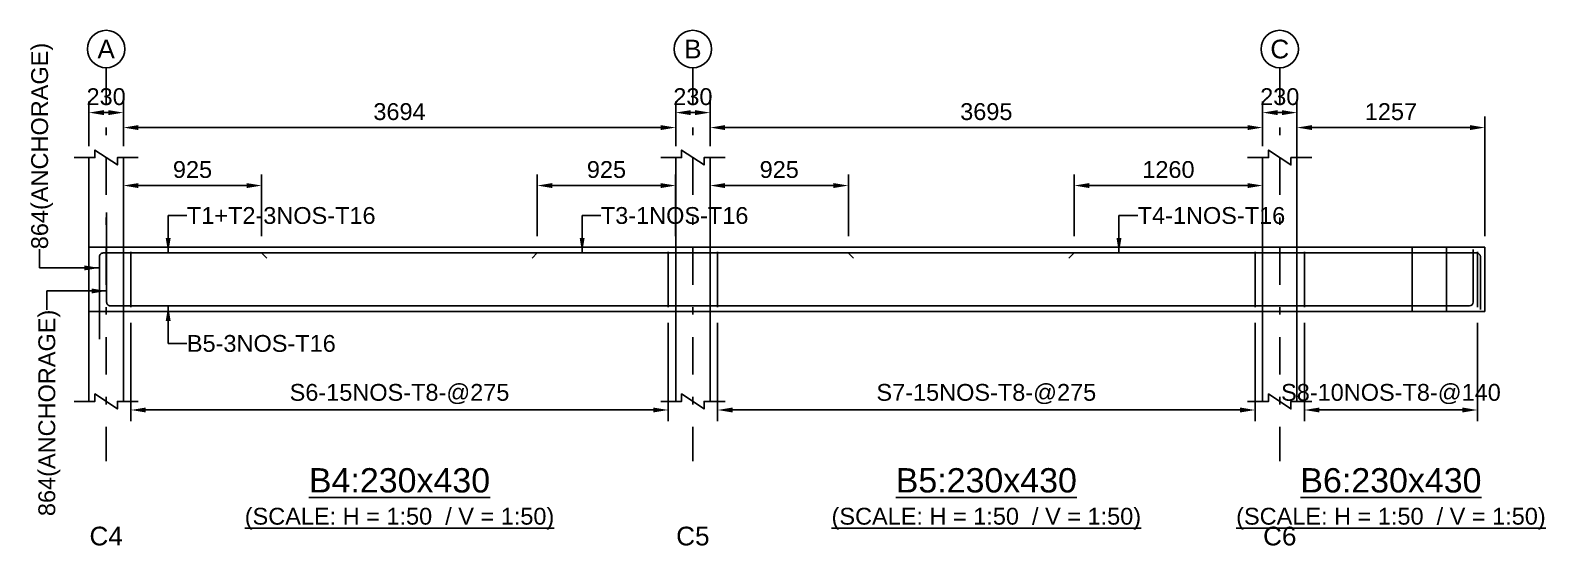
# Model space of a CAD drawing. Header units: inches. Extents: x -820 to 83376, y -186800 to 1700.
# Drawn here: x -784 to 19485, y -28189 to -21300 of the extents above; entities that cross this region are included whole.
import ezdxf
from ezdxf.enums import TextEntityAlignment as Align

# ---------------------------------------------------------------- set-up
doc = ezdxf.new("R2010")
doc.units = ezdxf.units.IN
doc.header["$LTSCALE"] = 1000
doc.header["$MEASUREMENT"] = 0
doc.linetypes.add('SCCenter', pattern=[1.2, 0.5, -0.3, 0.1, -0.3])
doc.linetypes.add('SCHidden', pattern=[0.2, 0.1, -0.1])
for name, color, linetype in [('Concrete Line', 2, 'Continuous'), ('Cut Line', 31, 'Continuous'), ('Dimension', 31, 'Continuous'), ('Grid', 8, 'Continuous'), ('Labels', 4, 'Continuous'), ('Labels_Support', 4, 'Continuous'), ('Link', 225, 'Continuous'), ('Reinforcement', 4, 'Continuous'), ('Text', 31, 'Continuous')]:
    doc.layers.add(name, color=color, linetype=linetype)
doc.styles.add('SC-SansSerif', font='SansSerif')
doc.styles.get("Standard").update_dxf_attribs({"font": 'txt.shx'})
doc.dimstyles.new('SCBBSDimStyl', dxfattribs={"dimtxt": 225, "dimasz": 200, "dimexe": 150, "dimexo": 150, "dimgap": 100, "dimtad": 1, "dimtoh": 1, "dimdec": 0, "dimzin": 0, "dimdsep": 46, "dimtxsty": 'SC-SansSerif', "dimcen": 0.09, "dimclrd": 8, "dimclre": 8, "dimclrt": 31, "dimadec": 0, "dimazin": 0, "dimtfac": 1, "dimtdec": 0, "dimtix": 1, "dimtofl": 0, "dimtmove": 0, "dimatfit": 3, "dimfxl": 1, "dimtolj": 1, "dimtzin": 0, "dimarcsym": 0})
doc.dimstyles.get("Standard").update_dxf_attribs({"dimtxt": 0.18, "dimasz": 200, "dimexe": 0.18, "dimexo": 0.0625, "dimgap": 0.09, "dimtad": 0, "dimtih": 1, "dimtoh": 1, "dimdec": 4, "dimzin": 0, "dimdsep": 46, "dimtxsty": 'Standard', "dimcen": 0.09, "dimadec": 0, "dimazin": 0, "dimtfac": 1, "dimtdec": 4, "dimtofl": 0, "dimtmove": 0, "dimatfit": 3, "dimfxl": 1, "dimtolj": 1, "dimtzin": 0, "dimarcsym": 0})

# ---------------------------------------------------------------- blocks, each defined once
blk = doc.blocks.new('*D17')
at = {"color": 8, "linetype": 'ByBlock', "lineweight": -2}
for p, q in [((560, -25210), (560, -26525)), ((7748, -25210), (7748, -26525)), ((760, -26375), (7548, -26375))]:
    blk.add_line(p, q, dxfattribs=at)
at = {"color": 8}
for points in [[(560, -26375), (760, -26342), (760, -26408)], [(7748, -26375), (7548, -26408), (7548, -26342)]]:
    blk.add_solid(points, dxfattribs=at)
at = {"layer": 'DEFPOINTS', "color": 31}
for p in [(560, -25060), (7748, -25060), (560, -26375)]:
    blk.add_point(p, dxfattribs=at)
at = {"color": 31, "insert": (4154, -26162), "char_height": 225, "attachment_point": 5, "style": 'SC-SansSerif'}
blk.add_mtext('\\A1;S6-15NOS-T8-@275', dxfattribs=at)
blk = doc.blocks.new('*D18')
at = {"color": 8, "linetype": 'ByBlock', "lineweight": -2}
for p, q in [((8408, -25210), (8408, -26525)), ((15598, -25210), (15598, -26525)), ((8608, -26375), (15398, -26375))]:
    blk.add_line(p, q, dxfattribs=at)
at = {"color": 8}
for points in [[(8408, -26375), (8608, -26342), (8608, -26408)], [(15598, -26375), (15398, -26408), (15398, -26342)]]:
    blk.add_solid(points, dxfattribs=at)
at = {"layer": 'DEFPOINTS', "color": 31}
for p in [(8408, -25060), (15598, -25060), (8408, -26375)]:
    blk.add_point(p, dxfattribs=at)
at = {"color": 31, "insert": (12003, -26162), "char_height": 225, "attachment_point": 5, "style": 'SC-SansSerif'}
blk.add_mtext('\\A1;S7-15NOS-T8-@275', dxfattribs=at)
blk = doc.blocks.new('*D19')
at = {"color": 8, "linetype": 'ByBlock', "lineweight": -2}
for p, q in [((16258, -25210), (16258, -26525)), ((18572, -25210), (18572, -26525)), ((16458, -26375), (18372, -26375))]:
    blk.add_line(p, q, dxfattribs=at)
at = {"color": 8}
for points in [[(16258, -26375), (16458, -26342), (16458, -26408)], [(18572, -26375), (18372, -26408), (18372, -26342)]]:
    blk.add_solid(points, dxfattribs=at)
at = {"layer": 'DEFPOINTS', "color": 31}
for p in [(16258, -25060), (18572, -25060), (16258, -26375)]:
    blk.add_point(p, dxfattribs=at)
at = {"color": 31, "insert": (17415, -26162), "char_height": 225, "attachment_point": 5, "style": 'SC-SansSerif'}
blk.add_mtext('\\A1;S8-10NOS-T8-@140', dxfattribs=at)
blk = doc.blocks.new('*D20')
at = {"color": 8, "linetype": 'ByBlock', "lineweight": -2}
for p, q in [((460, -24050), (460, -23225)), ((2310, -24050), (2310, -23225)), ((660, -23375), (2110, -23375))]:
    blk.add_line(p, q, dxfattribs=at)
at = {"color": 8}
for points in [[(460, -23375), (660, -23342), (660, -23408)], [(2310, -23375), (2110, -23408), (2110, -23342)]]:
    blk.add_solid(points, dxfattribs=at)
at = {"layer": 'DEFPOINTS', "color": 31}
for p in [(460, -23375), (460, -24200), (2310, -24200)]:
    blk.add_point(p, dxfattribs=at)
at = {"color": 31, "insert": (1385, -23162), "char_height": 225, "attachment_point": 5, "style": 'SC-SansSerif'}
blk.add_mtext('\\A1;925', dxfattribs=at)
blk = doc.blocks.new('*D21')
at = {"color": 8, "linetype": 'ByBlock', "lineweight": -2}
for p, q in [((5997, -24050), (5997, -23225)), ((7847, -24050), (7847, -23225)), ((6197, -23375), (7647, -23375))]:
    blk.add_line(p, q, dxfattribs=at)
at = {"color": 8}
for points in [[(5997, -23375), (6197, -23342), (6197, -23408)], [(7847, -23375), (7647, -23408), (7647, -23342)]]:
    blk.add_solid(points, dxfattribs=at)
at = {"layer": 'DEFPOINTS', "color": 31}
for p in [(5997, -23375), (5997, -24200), (7847, -24200)]:
    blk.add_point(p, dxfattribs=at)
at = {"color": 31, "insert": (6922, -23162), "char_height": 225, "attachment_point": 5, "style": 'SC-SansSerif'}
blk.add_mtext('\\A1;925', dxfattribs=at)
blk = doc.blocks.new('*D22')
at = {"color": 8, "linetype": 'ByBlock', "lineweight": -2}
for p, q in [((8308, -24050), (8308, -23225)), ((10158, -24050), (10158, -23225)), ((8508, -23375), (9958, -23375))]:
    blk.add_line(p, q, dxfattribs=at)
at = {"color": 8}
for points in [[(8308, -23375), (8508, -23342), (8508, -23408)], [(10158, -23375), (9958, -23408), (9958, -23342)]]:
    blk.add_solid(points, dxfattribs=at)
at = {"layer": 'DEFPOINTS', "color": 31}
for p in [(8308, -23375), (8308, -24200), (10158, -24200)]:
    blk.add_point(p, dxfattribs=at)
at = {"color": 31, "insert": (9233, -23162), "char_height": 225, "attachment_point": 5, "style": 'SC-SansSerif'}
blk.add_mtext('\\A1;925', dxfattribs=at)
blk = doc.blocks.new('*D23')
at = {"color": 8, "linetype": 'ByBlock', "lineweight": -2}
for p, q in [((13179, -24050), (13179, -23225)), ((15699, -24050), (15699, -23225)), ((13379, -23375), (15499, -23375))]:
    blk.add_line(p, q, dxfattribs=at)
at = {"color": 8}
for points in [[(13179, -23375), (13379, -23342), (13379, -23408)], [(15699, -23375), (15499, -23408), (15499, -23342)]]:
    blk.add_solid(points, dxfattribs=at)
at = {"layer": 'DEFPOINTS', "color": 31}
for p in [(13179, -23375), (13179, -24200), (15699, -24200)]:
    blk.add_point(p, dxfattribs=at)
at = {"color": 31, "insert": (14439, -23162), "char_height": 225, "attachment_point": 5, "style": 'SC-SansSerif'}
blk.add_mtext('\\A1;1260', dxfattribs=at)
blk = doc.blocks.new('*D24')
at = {"color": 8, "linetype": 'ByBlock', "lineweight": -2}
for p, q in [((460, -22850), (460, -22450)), ((7848, -22850), (7848, -22450)), ((660, -22600), (7648, -22600))]:
    blk.add_line(p, q, dxfattribs=at)
at = {"color": 8}
for points in [[(460, -22600), (660, -22567), (660, -22633)], [(7848, -22600), (7648, -22633), (7648, -22567)]]:
    blk.add_solid(points, dxfattribs=at)
at = {"layer": 'DEFPOINTS', "color": 31}
for p in [(460, -22600), (460, -23000), (7848, -23000)]:
    blk.add_point(p, dxfattribs=at)
at = {"color": 31, "insert": (4154, -22388), "char_height": 225, "attachment_point": 5, "style": 'SC-SansSerif'}
blk.add_mtext('\\A1;3694', dxfattribs=at)
blk = doc.blocks.new('*D25')
at = {"color": 8, "linetype": 'ByBlock', "lineweight": -2}
for p, q in [((8308, -22850), (8308, -22450)), ((15698, -22850), (15698, -22450)), ((8508, -22600), (15498, -22600))]:
    blk.add_line(p, q, dxfattribs=at)
at = {"color": 8}
for points in [[(8308, -22600), (8508, -22567), (8508, -22633)], [(15698, -22600), (15498, -22633), (15498, -22567)]]:
    blk.add_solid(points, dxfattribs=at)
at = {"layer": 'DEFPOINTS', "color": 31}
for p in [(8308, -22600), (8308, -23000), (15698, -23000)]:
    blk.add_point(p, dxfattribs=at)
at = {"color": 31, "insert": (12003, -22388), "char_height": 225, "attachment_point": 5, "style": 'SC-SansSerif'}
blk.add_mtext('\\A1;3695', dxfattribs=at)
blk = doc.blocks.new('*D26')
at = {"color": 8, "linetype": 'ByBlock', "lineweight": -2}
for p, q in [((16158, -22850), (16158, -22450)), ((18672, -24050), (18672, -22450)), ((16358, -22600), (18472, -22600))]:
    blk.add_line(p, q, dxfattribs=at)
at = {"color": 8}
for points in [[(16158, -22600), (16358, -22567), (16358, -22633)], [(18672, -22600), (18472, -22633), (18472, -22567)]]:
    blk.add_solid(points, dxfattribs=at)
at = {"layer": 'DEFPOINTS', "color": 31}
for p in [(16158, -22600), (16158, -23000), (18672, -24200)]:
    blk.add_point(p, dxfattribs=at)
at = {"color": 31, "insert": (17415, -22388), "char_height": 225, "attachment_point": 5, "style": 'SC-SansSerif'}
blk.add_mtext('\\A1;1257', dxfattribs=at)
blk = doc.blocks.new('*D27')
at = {"color": 8, "linetype": 'ByBlock', "lineweight": -2}
for p, q in [((0, -22850), (0, -22250)), ((460, -22850), (460, -22250)), ((200, -22400), (260, -22400))]:
    blk.add_line(p, q, dxfattribs=at)
at = {"color": 8}
for points in [[(0, -22400), (200, -22367), (200, -22433)], [(460, -22400), (260, -22433), (260, -22367)]]:
    blk.add_solid(points, dxfattribs=at)
at = {"layer": 'DEFPOINTS', "color": 31}
for p in [(0, -22400), (0, -23000), (460, -23000)]:
    blk.add_point(p, dxfattribs=at)
at = {"color": 31, "insert": (230, -22188), "char_height": 225, "attachment_point": 5, "style": 'SC-SansSerif'}
blk.add_mtext('\\A1;230', dxfattribs=at)
blk = doc.blocks.new('*D28')
at = {"color": 8, "linetype": 'ByBlock', "lineweight": -2}
for p, q in [((7848, -22850), (7848, -22250)), ((8308, -22850), (8308, -22250)), ((8048, -22400), (8108, -22400))]:
    blk.add_line(p, q, dxfattribs=at)
at = {"color": 8}
for points in [[(7848, -22400), (8048, -22367), (8048, -22433)], [(8308, -22400), (8108, -22433), (8108, -22367)]]:
    blk.add_solid(points, dxfattribs=at)
at = {"layer": 'DEFPOINTS', "color": 31}
for p in [(7848, -22400), (7848, -23000), (8308, -23000)]:
    blk.add_point(p, dxfattribs=at)
at = {"color": 31, "insert": (8078, -22188), "char_height": 225, "attachment_point": 5, "style": 'SC-SansSerif'}
blk.add_mtext('\\A1;230', dxfattribs=at)
blk = doc.blocks.new('*D29')
at = {"color": 8, "linetype": 'ByBlock', "lineweight": -2}
for p, q in [((15698, -22850), (15698, -22250)), ((16158, -24050), (16158, -22250)), ((15898, -22400), (15958, -22400))]:
    blk.add_line(p, q, dxfattribs=at)
at = {"color": 8}
for points in [[(15698, -22400), (15898, -22367), (15898, -22433)], [(16158, -22400), (15958, -22433), (15958, -22367)]]:
    blk.add_solid(points, dxfattribs=at)
at = {"layer": 'DEFPOINTS', "color": 31}
for p in [(15698, -22400), (15698, -23000), (16158, -24200)]:
    blk.add_point(p, dxfattribs=at)
at = {"color": 31, "insert": (15928, -22188), "char_height": 225, "attachment_point": 5, "style": 'SC-SansSerif'}
blk.add_mtext('\\A1;230', dxfattribs=at)

msp = doc.modelspace()

# ---------------------------------------------------------------- linework, layer by layer
at = {"layer": 'Concrete Line'}
for p, q in [((0, -26260), (0, -23000)), ((460, -24200), (460, -23000)), ((7848, -24200), (7848, -23000)), ((8308, -24200), (8308, -23000)), ((15698, -24200), (15698, -23000)), ((16158, -24200), (16158, -23000)), ((18672, -25060), (18672, -24200)), ((460, -25060), (460, -26260)), ((7848, -25060), (7848, -26260)), ((8308, -25060), (8308, -26260)), ((15698, -25060), (15698, -26260)), ((16158, -25060), (16158, -26260))]:
    msp.add_line(p, q, dxfattribs=at)
for points in [[(0, -24200), (460, -24200), (460, -24200), (460, -25060), (460, -25060), (0, -25060), (0, -25060), (0, -24200)], [(7848, -24200), (8308, -24200), (8308, -24200), (8308, -25060), (8308, -25060), (7848, -25060), (7848, -25060), (7848, -24200)], [(15698, -24200), (16158, -24200), (16158, -24200), (16158, -25060), (16158, -25060), (15698, -25060), (15698, -25060), (15698, -24200)], [(17698, -24200), (18158, -24200), (18158, -24200), (18158, -25060), (18158, -25060), (17698, -25060), (17698, -25060), (17698, -24200)]]:
    msp.add_lwpolyline(points, close=True, dxfattribs=at)
at = {"layer": 'Concrete Line', "linetype": 'SCHidden'}
for points in [[(0, -24200), (460, -24200), (460, -24200), (460, -25060), (460, -25060), (0, -25060), (0, -25060), (0, -24200)], [(7848, -24200), (8308, -24200), (8308, -24200), (8308, -25060), (8308, -25060), (7848, -25060), (7848, -25060), (7848, -24200)], [(15698, -24200), (16158, -24200), (16158, -24200), (16158, -25060), (16158, -25060), (15698, -25060), (15698, -25060), (15698, -24200)], [(17698, -24200), (18158, -24200), (18158, -24200), (18158, -25060), (18158, -25060), (17698, -25060), (17698, -25060), (17698, -24200)]]:
    msp.add_lwpolyline(points, close=True, dxfattribs=at)
at = {"layer": 'Concrete Line'}
for points in [[(460, -24200), (7848, -24200)], [(8308, -24200), (15698, -24200)], [(16158, -24200), (18672, -24200)], [(460, -25060), (7848, -25060)], [(8308, -25060), (15698, -25060)], [(16158, -25060), (18672, -25060)]]:
    msp.add_lwpolyline(points, dxfattribs=at)
at = {"layer": 'Cut Line'}
for points in [[(-200, -23000), (80, -23000), (80, -22900), (380, -23100), (380, -23000), (660, -23000)], [(7648, -23000), (7928, -23000), (7928, -22900), (8228, -23100), (8228, -23000), (8508, -23000)], [(15498, -23000), (15778, -23000), (15778, -22900), (16078, -23100), (16078, -23000), (16358, -23000)], [(-200, -26260), (80, -26260), (80, -26160), (380, -26360), (380, -26260), (660, -26260)], [(7648, -26260), (7928, -26260), (7928, -26160), (8228, -26360), (8228, -26260), (8508, -26260)], [(15498, -26260), (15778, -26260), (15778, -26160), (16078, -26360), (16078, -26260), (16358, -26260)]]:
    msp.add_lwpolyline(points, dxfattribs=at)
at = {"layer": 'Grid', "linetype": 'SCCenter'}
for p, q in [((230, -21800), (230, -27060)), ((8078, -21800), (8078, -27060)), ((15928, -21800), (15928, -27060))]:
    msp.add_line(p, q, dxfattribs=at)
at = {"layer": 'Grid'}
for centre in [(230, -21550), (8078, -21550), (15928, -21550)]:
    msp.add_circle(centre, 250, dxfattribs=at)
at = {"layer": 'Link'}
for p, q in [((560, -25000), (560, -24260)), ((7748, -25000), (7748, -24260)), ((8408, -25000), (8408, -24260)), ((15598, -25000), (15598, -24260)), ((16258, -25000), (16258, -24260)), ((18572, -25000), (18572, -24260))]:
    msp.add_line(p, q, dxfattribs=at)
at = {"layer": 'Reinforcement'}
for points in [[(236, -23736), (236, -24934, 0.4142136), (286, -24984), (18465.5, -24984, 0.4142135), (18515.5, -24934), (18515.5, -24230)], [(140, -25428), (140, -24326, -0.4142136), (190, -24276), (2310, -24276), (2380.7, -24346.7)], [(140, -25428), (140, -24326, -0.4142136), (190, -24276), (18561.5, -24276, -0.4142135), (18611.5, -24326), (18611.5, -25030)], [(13106.8, -24346.7), (13177.5, -24276), (18561.5, -24276, -0.4142135), (18611.5, -24326), (18611.5, -25030)]]:
    msp.add_lwpolyline(points, format="xyb", dxfattribs=at)
msp.add_lwpolyline([(5926.3, -24346.7), (5997, -24276), (10157, -24276), (10227.7, -24346.7)], dxfattribs=at)

# ---------------------------------------------------------------- texts
at = {"layer": 'Grid', "style": 'SC-SansSerif'}
for s, p in [('A', (230, -21550)), ('B', (8078, -21550)), ('C', (15928, -21550))]:
    msp.add_text(s, height=250, dxfattribs=at).set_placement(p, align=Align.MIDDLE)
at = {"layer": 'Labels', "style": 'SC-SansSerif'}
for s, p in [('%%uB4:230x430', (4154, -27575)), ('%%uB5:230x430', (12003, -27575)), ('%%uB6:230x430', (17415, -27575))]:
    msp.add_text(s, height=325, dxfattribs=at).set_placement(p, align=Align.BOTTOM_CENTER)
at = {"layer": 'Labels_Support', "style": 'SC-SansSerif'}
for s, p in [('C4', (230, -28260)), ('C5', (8078, -28260)), ('C6', (15928, -28260))]:
    msp.add_text(s, height=250, dxfattribs=at).set_placement(p, align=Align.BOTTOM_CENTER)
at = {"layer": 'Text', "style": 'SC-SansSerif'}
msp.add_text('864(ANCHORAGE)', height=225, rotation=90, dxfattribs=at).set_placement((-660, -24226), align=Align.MIDDLE_LEFT)
for s, p in [('T1+T2-3NOS-T16', (1310, -23775)), ('T3-1NOS-T16', (6847, -23775)), ('T4-1NOS-T16', (14027.5, -23775)), ('B5-3NOS-T16', (1310, -25485))]:
    msp.add_text(s, height=225, dxfattribs=at).set_placement(p, align=Align.MIDDLE_LEFT)
msp.add_text('864(ANCHORAGE)', height=225, rotation=90, dxfattribs=at).set_placement((-564, -25034), align=Align.MIDDLE_RIGHT)
for p in [(4154, -27975), (12003, -27975), (17415, -27975)]:
    msp.add_text('%%u(SCALE: H = 1:50  / V = 1:50)', height=225, dxfattribs=at).set_placement(p, align=Align.BOTTOM_CENTER)

# ---------------------------------------------------------------- dimensions: what is measured, and where the dimension line sits
at = {"layer": 'Dimension'}
for base, p1, p2, text, picture, middle in [((460, -22400), (0, -23000), (460, -23000), '230', '*D27', (230, -22400)), ((8308, -22400), (7848, -23000), (8308, -23000), '230', '*D28', (8078, -22400)), ((16158, -22400), (15698, -23000), (16158, -24200), '230', '*D29', (15928, -22400)), ((7848, -22600), (460, -23000), (7848, -23000), '3694', '*D24', (4154, -22600)), ((15698, -22600), (8308, -23000), (15698, -23000), '3695', '*D25', (12003, -22600)), ((18672, -22600), (16158, -23000), (18672, -24200), '1257', '*D26', (17415, -22600)), ((2310, -23375), (460, -24200), (2310, -24200), '925', '*D20', (1385, -23375)), ((7847, -23375), (5997, -24200), (7847, -24200), '925', '*D21', (6922, -23375)), ((10158, -23375), (8308, -24200), (10158, -24200), '925', '*D22', (9233, -23375)), ((15698.5, -23375), (13178.5, -24200), (15698.5, -24200), '1260', '*D23', (14438.5, -23375)), ((7748, -26375), (560, -25060), (7748, -25060), 'S6-15NOS-T8-@275', '*D17', (4154, -26375)), ((15598, -26375), (8408, -25060), (15598, -25060), 'S7-15NOS-T8-@275', '*D18', (12003, -26375)), ((18572, -26375), (16258, -25060), (18572, -25060), 'S8-10NOS-T8-@140', '*D19', (17415, -26375))]:
    dim = msp.add_linear_dim(base=base, p1=p1, p2=p2, text=text, dimstyle='SCBBSDimStyl', dxfattribs=at)
    dim.commit()
    dim.dimension.update_dxf_attribs({"geometry": picture, "text_midpoint": middle})

# ---------------------------------------------------------------- leaders
at = {"layer": 'Dimension', "color": 8}
for points in [[(1060, -24276), (1060, -23775), (1310, -23775)], [(6597, -24276), (6597, -23775), (6847, -23775)], [(13777.5, -24276), (13777.5, -23775), (14027.5, -23775)], [(140, -24476), (-660, -24476), (-660, -24226)], [(236, -24784), (-564, -24784), (-564, -25034)], [(1060, -24984), (1060, -25485), (1310, -25485)]]:
    msp.add_leader(points, dimstyle='Standard', dxfattribs=at)

doc.saveas('drawing.dxf')
